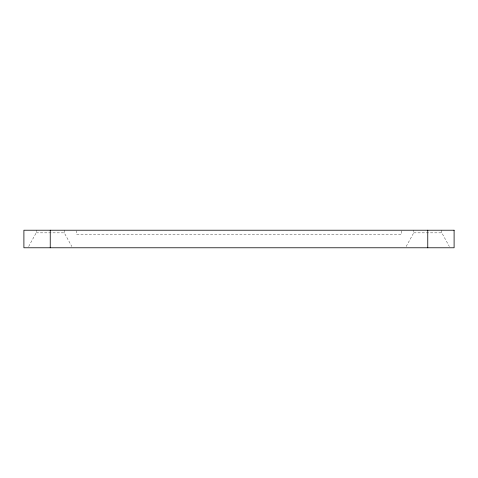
<?xml version="1.0" encoding="UTF-8"?>
<svg xmlns="http://www.w3.org/2000/svg" width="478" height="478" viewBox="0 0 478 478"><rect width="100%" height="100%" fill="white"/><g stroke="black" fill="none" stroke-linecap="round" stroke-linejoin="round"><path stroke-width="0.36" stroke-dasharray="2.39 1.79" d="M28.656 246.481L36.191 232.852L36.191 230.223M406.18 246.481L413.715 232.852L413.715 230.223M36.191 232.852L64.285 232.852L71.82 246.481M413.715 232.852L441.809 232.852L449.344 246.481M441.809 230.223L441.809 232.852M401.424 230.952L401.424 234.608L76.576 234.608L76.576 230.952M64.285 230.223L64.285 232.852"/><path stroke-width="0.72" d="M427.762 230.223L427.762 247.777M50.238 230.223L50.238 247.777M454.1 230.223L23.9 230.223L23.9 247.777L454.1 247.777L454.1 230.223"/></g></svg>
